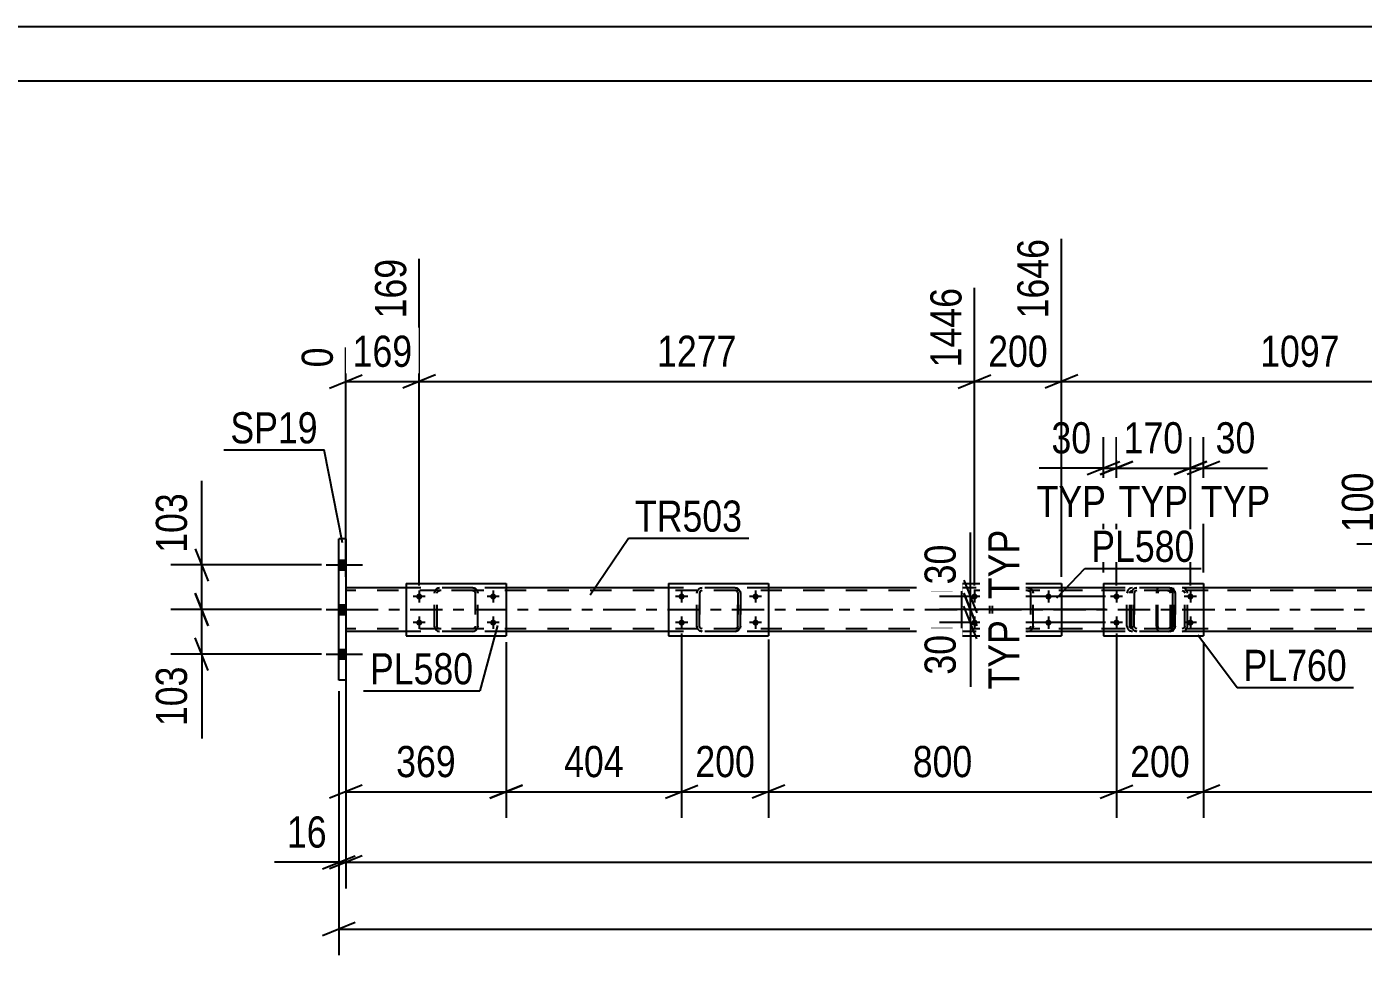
# Model space of a CAD drawing. Header units: millimetres. Extents: x -121 to 720, y -428 to 166.
# Drawn here: x -38 to 84.9, y 80.3 to 165.7 of the extents above; entities that cross this region are included whole.
import ezdxf

# ---------------------------------------------------------------- set-up
doc = ezdxf.new("R2010")
doc.units = ezdxf.units.MM
doc.linetypes.add('DXK_LINE_DOT2', pattern=[3.9198, 1.9599, -1.9599])
doc.linetypes.add('DXK_LINE_DOT3', pattern=[5.9187, 2.979, -0.9799, 0.9799, -0.9799])
doc.styles.add('Arial Narrow', font='ARIALN.TTF', dxfattribs={"height": 0.2})

# ---------------------------------------------------------------- blocks, each defined once
blk = doc.blocks.new('Unknown-318895430-1135')
at = {"color": 5, "linetype": 'Continuous'}
for p, q in [((719.77, 165.69), (-121.23, 165.69)), ((714.77, 160.69), (-116.23, 160.69))]:
    blk.add_line(p, q, dxfattribs=at)
blk = doc.blocks.new('Bolt-318895430-2163 - 2146')
at = {"linetype": 'Continuous'}
for points in [[(49.16, 113.03, -1), (49.16, 113.59, -1)], [(55.96, 113.03, -1), (55.96, 113.59, -1)], [(49.16, 110.63, -1), (49.16, 111.19, -1)], [(55.96, 110.63, -1), (55.96, 111.19, -1)]]:
    blk.add_hatch(color=1, dxfattribs=at).paths.add_polyline_path(points)
at = {"color": 1, "linetype": 'Continuous'}
for p, q in [((49.72, 113.31), (48.6, 113.31)), ((49.16, 113.87), (49.16, 112.75)), ((56.52, 113.31), (55.4, 113.31)), ((55.96, 113.87), (55.96, 112.75)), ((49.72, 110.91), (48.6, 110.91)), ((49.16, 111.47), (49.16, 110.35)), ((56.52, 110.91), (55.4, 110.91)), ((55.96, 111.47), (55.96, 110.35))]:
    blk.add_line(p, q, dxfattribs=at)
blk = doc.blocks.new('Bolt-318895430-2162 - 2146')
at = {"linetype": 'Continuous'}
for points in [[(22.22, 113.03, -1), (22.22, 113.59, -1)], [(29.02, 113.03, -1), (29.02, 113.59, -1)], [(22.22, 110.63, -1), (22.22, 111.19, -1)], [(29.02, 110.63, -1), (29.02, 111.19, -1)]]:
    blk.add_hatch(color=1, dxfattribs=at).paths.add_polyline_path(points)
at = {"color": 1, "linetype": 'Continuous'}
for p, q in [((22.78, 113.31), (21.66, 113.31)), ((22.22, 113.87), (22.22, 112.75)), ((29.58, 113.31), (28.46, 113.31)), ((29.02, 113.87), (29.02, 112.75)), ((22.78, 110.91), (21.66, 110.91)), ((22.22, 111.47), (22.22, 110.35)), ((29.58, 110.91), (28.46, 110.91)), ((29.02, 111.47), (29.02, 110.35))]:
    blk.add_line(p, q, dxfattribs=at)
blk = doc.blocks.new('Bolt-318895430-2164 - 2146')
at = {"linetype": 'Continuous'}
for points in [[(62.22, 113.03, -1), (62.22, 113.59, -1)], [(69.02, 113.03, -1), (69.02, 113.59, -1)], [(62.22, 110.63, -1), (62.22, 111.19, -1)], [(69.02, 110.63, -1), (69.02, 111.19, -1)]]:
    blk.add_hatch(color=1, dxfattribs=at).paths.add_polyline_path(points)
at = {"color": 1, "linetype": 'Continuous'}
for p, q in [((62.78, 113.31), (61.66, 113.31)), ((62.22, 113.87), (62.22, 112.75)), ((69.58, 113.31), (68.46, 113.31)), ((69.02, 113.87), (69.02, 112.75)), ((62.78, 110.91), (61.66, 110.91)), ((62.22, 111.47), (62.22, 110.35)), ((69.58, 110.91), (68.46, 110.91)), ((69.02, 111.47), (69.02, 110.35))]:
    blk.add_line(p, q, dxfattribs=at)
blk = doc.blocks.new('Part-318895430-2166 - 2146')
at = {"color": 7, "linetype": 'DXK_LINE_DOT2'}
for p, q in [((50.56, 113.63), (50.6, 113.81)), ((50.6, 113.81), (50.56, 113.63)), ((50.56, 110.59), (50.56, 113.63)), ((50.8, 113.63), (50.82, 113.72)), ((50.8, 110.59), (50.8, 113.63)), ((50.82, 113.72), (50.87, 113.8)), ((50.86, 114.07), (51.04, 114.11)), ((51.04, 114.11), (50.86, 114.07)), ((50.87, 113.8), (50.95, 113.85)), ((50.95, 113.85), (51.04, 113.87)), ((54.08, 114.11), (51.04, 114.11)), ((54.08, 113.87), (51.04, 113.87)), ((54.08, 114.11), (54.26, 114.07)), ((54.26, 114.07), (54.08, 114.11)), ((54.08, 113.87), (54.17, 113.85)), ((54.17, 113.85), (54.25, 113.8)), ((54.25, 113.8), (54.3, 113.72)), ((54.3, 113.72), (54.32, 113.63)), ((54.32, 113.63), (54.32, 110.59)), ((54.52, 113.81), (54.56, 113.63)), ((54.56, 113.63), (54.52, 113.81)), ((54.56, 110.59), (54.56, 113.63)), ((50.6, 110.4), (50.56, 110.59)), ((50.56, 110.59), (50.6, 110.4)), ((50.82, 110.5), (50.8, 110.59)), ((50.87, 110.42), (50.82, 110.5)), ((51.04, 110.11), (50.86, 110.14)), ((50.86, 110.14), (51.04, 110.11)), ((50.95, 110.37), (50.87, 110.42)), ((51.04, 110.35), (50.95, 110.37)), ((54.08, 110.35), (51.04, 110.35)), ((54.08, 110.11), (51.04, 110.11)), ((54.17, 110.37), (54.08, 110.35)), ((54.26, 110.14), (54.08, 110.11)), ((54.08, 110.11), (54.26, 110.14)), ((54.25, 110.42), (54.17, 110.37)), ((54.3, 110.5), (54.25, 110.42)), ((54.32, 110.59), (54.3, 110.5)), ((54.56, 110.59), (54.52, 110.4)), ((54.52, 110.4), (54.56, 110.59))]:
    blk.add_line(p, q, dxfattribs=at)
at = {"color": 7, "linetype": 'DXK_LINE_DOT3'}
blk.add_line((52.56, 112.11), (52.56, 112.11), dxfattribs=at)
at = {"color": 7, "linetype": 'DXK_LINE_DOT2'}
for centre, start, end in [((51.04, 113.63), 112.5, 157.5), ((51.04, 113.63), 112.5, 157.5), ((54.08, 113.63), 22.5, 67.5), ((54.08, 113.63), 22.5, 67.5), ((51.04, 110.59), 202.5, 247.5), ((51.04, 110.59), 202.5, 247.5), ((54.08, 110.59), 292.5, 337.5), ((54.08, 110.59), 292.5, 337.5)]:
    blk.add_arc(centre, 0.48, start, end, dxfattribs=at)
blk = doc.blocks.new('Part-318895430-2181 - 2146')
at = {"color": 2, "linetype": 'Continuous'}
for p, q in [((47.96, 114.51), (47.96, 109.71)), ((47.96, 114.51), (57.16, 114.51)), ((57.16, 114.51), (57.16, 109.71)), ((47.96, 109.71), (57.16, 109.71))]:
    blk.add_line(p, q, dxfattribs=at)
blk = doc.blocks.new('Part-318895430-2182 - 2146')
at = {"color": 7, "linetype": 'DXK_LINE_DOT2'}
for p, q in [((-0.52, 113.63), (-0.48, 113.81)), ((-0.48, 113.81), (-0.52, 113.63)), ((-0.52, 110.59), (-0.52, 113.63)), ((-0.28, 113.63), (-0.26, 113.72)), ((-0.28, 110.59), (-0.28, 113.63)), ((-0.26, 113.72), (-0.21, 113.8)), ((-0.23, 114.07), (-0.04, 114.11)), ((-0.04, 114.11), (-0.23, 114.07)), ((-0.21, 113.8), (-0.13, 113.85)), ((-0.13, 113.85), (-0.04, 113.87)), ((3, 114.11), (-0.04, 114.11)), ((3, 113.87), (-0.04, 113.87)), ((3, 114.11), (3.18, 114.07)), ((3.18, 114.07), (3, 114.11)), ((3, 113.87), (3.09, 113.85)), ((3.09, 113.85), (3.17, 113.8)), ((3.17, 113.8), (3.22, 113.72)), ((3.22, 113.72), (3.24, 113.63)), ((3.24, 113.63), (3.24, 110.59)), ((3.44, 113.81), (3.48, 113.63)), ((3.48, 113.63), (3.44, 113.81)), ((3.48, 110.59), (3.48, 113.63)), ((-0.48, 110.4), (-0.52, 110.59)), ((-0.52, 110.59), (-0.48, 110.4)), ((-0.26, 110.5), (-0.28, 110.59)), ((-0.21, 110.42), (-0.26, 110.5)), ((-0.04, 110.11), (-0.23, 110.14)), ((-0.23, 110.14), (-0.04, 110.11)), ((-0.13, 110.37), (-0.21, 110.42)), ((-0.04, 110.35), (-0.13, 110.37)), ((3, 110.35), (-0.04, 110.35)), ((3, 110.11), (-0.04, 110.11)), ((3.09, 110.37), (3, 110.35)), ((3.18, 110.14), (3, 110.11)), ((3, 110.11), (3.18, 110.14)), ((3.17, 110.42), (3.09, 110.37)), ((3.22, 110.5), (3.17, 110.42)), ((3.24, 110.59), (3.22, 110.5)), ((3.48, 110.59), (3.44, 110.4)), ((3.44, 110.4), (3.48, 110.59))]:
    blk.add_line(p, q, dxfattribs=at)
at = {"color": 7, "linetype": 'DXK_LINE_DOT3'}
blk.add_line((1.48, 112.11), (1.48, 112.11), dxfattribs=at)
at = {"color": 7, "linetype": 'DXK_LINE_DOT2'}
for centre, start, end in [((-0.04, 113.63), 112.5, 157.5), ((-0.04, 113.63), 112.5, 157.5), ((3, 113.63), 22.5, 67.5), ((3, 113.63), 22.5, 67.5), ((-0.04, 110.59), 202.5, 247.5), ((-0.04, 110.59), 202.5, 247.5), ((3, 110.59), 292.5, 337.5), ((3, 110.59), 292.5, 337.5)]:
    blk.add_arc(centre, 0.48, start, end, dxfattribs=at)
blk = doc.blocks.new('Part-318895430-2183 - 2146')
at = {"color": 2, "linetype": 'Continuous'}
for p, q in [((21.02, 114.51), (21.02, 109.71)), ((21.02, 114.51), (30.22, 114.51)), ((30.22, 114.51), (30.22, 109.71)), ((21.02, 109.71), (30.22, 109.71))]:
    blk.add_line(p, q, dxfattribs=at)
blk = doc.blocks.new('Bolt-318895430-2238 - 2146')
at = {"linetype": 'Continuous'}
for points in [[(-1.92, 113.03, -1), (-1.92, 113.59, -1)], [(4.88, 113.03, -1), (4.88, 113.59, -1)], [(-1.92, 110.63, -1), (-1.92, 111.19, -1)], [(4.88, 110.63, -1), (4.88, 111.19, -1)]]:
    blk.add_hatch(color=1, dxfattribs=at).paths.add_polyline_path(points)
at = {"color": 1, "linetype": 'Continuous'}
for p, q in [((-1.36, 113.31), (-2.48, 113.31)), ((-1.92, 113.87), (-1.92, 112.75)), ((5.44, 113.31), (4.32, 113.31)), ((4.88, 113.87), (4.88, 112.75)), ((-1.36, 110.91), (-2.48, 110.91)), ((-1.92, 111.47), (-1.92, 110.35)), ((5.44, 110.91), (4.32, 110.91)), ((4.88, 111.47), (4.88, 110.35))]:
    blk.add_line(p, q, dxfattribs=at)
blk = doc.blocks.new('Part-318895430-2280 - 2146')
at = {"color": 7, "linetype": 'DXK_LINE_DOT2'}
for p, q in [((66.93, 114.11), (51.94, 114.11)), ((66.93, 113.87), (51.94, 113.87)), ((63.22, 113.8), (63.18, 113.63)), ((63.18, 110.59), (63.18, 113.63)), ((63.22, 113.81), (63.22, 113.8)), ((63.44, 113.63), (63.46, 113.72)), ((63.44, 110.59), (63.44, 113.63)), ((63.46, 113.72), (63.51, 113.8)), ((63.69, 114.11), (63.5, 114.07)), ((63.51, 113.8), (63.6, 113.85)), ((63.6, 113.85), (63.69, 113.87)), ((67.12, 114.07), (66.93, 114.11)), ((66.93, 113.87), (67.03, 113.85)), ((67.03, 113.85), (67.11, 113.8)), ((67.11, 113.8), (67.16, 113.72)), ((67.16, 113.72), (67.18, 113.63)), ((67.18, 110.59), (67.18, 113.63)), ((67.4, 113.8), (67.4, 113.81)), ((67.44, 113.63), (67.4, 113.8)), ((67.44, 110.59), (67.44, 113.63)), ((66.93, 110.35), (51.94, 110.35)), ((66.93, 110.11), (51.94, 110.11)), ((63.18, 110.59), (63.22, 110.4)), ((63.46, 110.5), (63.44, 110.59)), ((63.51, 110.42), (63.46, 110.5)), ((63.5, 110.15), (63.69, 110.11)), ((63.6, 110.37), (63.51, 110.42)), ((63.69, 110.35), (63.6, 110.37)), ((67.03, 110.37), (66.93, 110.35)), ((66.93, 110.11), (67.12, 110.15)), ((67.11, 110.42), (67.03, 110.37)), ((67.16, 110.5), (67.11, 110.42)), ((67.18, 110.59), (67.16, 110.5)), ((67.4, 110.4), (67.44, 110.59))]:
    blk.add_line(p, q, dxfattribs=at)
for centre, start, end in [((63.67, 113.61), 110.7583, 155.68), ((66.95, 113.61), 24.32, 69.2417), ((63.67, 110.61), 204.32, 249.2417), ((66.95, 110.61), 290.7583, 335.68)]:
    blk.add_arc(centre, 0.496, start, end, dxfattribs=at)
blk = doc.blocks.new('Part-318895430-2285 - 2146')
at = {"color": 2, "linetype": 'Continuous'}
for p, q in [((-8.67, 118.61), (-9.31, 118.61)), ((-9.31, 105.61), (-9.31, 118.61)), ((-8.67, 118.61), (-8.67, 105.61)), ((-8.67, 105.61), (-9.31, 105.61))]:
    blk.add_line(p, q, dxfattribs=at)
blk = doc.blocks.new('Part-318895430-2287 - 2146')
at = {"color": 7, "linetype": 'DXK_LINE_DOT2'}
for p, q in [((65.91, 113.81), (65.89, 113.63)), ((65.89, 110.59), (65.89, 113.63)), ((65.97, 113.97), (65.91, 113.81)), ((66.06, 114.07), (65.97, 113.97)), ((66.03, 113.63), (66.04, 113.72)), ((66.03, 110.59), (66.03, 113.63)), ((66.04, 113.72), (66.07, 113.8)), ((66.16, 114.11), (66.06, 114.07)), ((66.07, 113.8), (66.11, 113.85)), ((66.11, 113.85), (66.16, 113.87)), ((78.32, 114.11), (66.16, 114.11)), ((78.32, 113.87), (66.16, 113.87)), ((67.44, 114.11), (67.44, 113.87)), ((68.45, 114.07), (68.25, 114.11)), ((68.25, 113.87), (68.35, 113.85)), ((68.35, 113.85), (68.43, 113.8)), ((68.43, 113.8), (68.49, 113.72)), ((68.49, 113.72), (68.51, 113.63)), ((68.51, 110.59), (68.51, 113.63)), ((68.72, 113.8), (68.72, 113.81)), ((68.76, 113.63), (68.72, 113.8)), ((68.76, 110.59), (68.76, 113.63)), ((65.89, 110.59), (65.91, 110.4)), ((65.91, 110.4), (65.97, 110.25)), ((65.97, 110.25), (66.06, 110.15)), ((66.04, 110.5), (66.03, 110.59)), ((66.07, 110.42), (66.04, 110.5)), ((66.06, 110.15), (66.16, 110.11)), ((66.11, 110.37), (66.07, 110.42)), ((66.16, 110.35), (66.11, 110.37)), ((78.32, 110.35), (66.16, 110.35)), ((78.32, 110.11), (66.16, 110.11)), ((67.44, 110.11), (67.44, 110.35)), ((68.35, 110.37), (68.25, 110.35)), ((68.25, 110.11), (68.45, 110.15)), ((68.43, 110.42), (68.35, 110.37)), ((68.49, 110.5), (68.43, 110.42)), ((68.51, 110.59), (68.49, 110.5)), ((68.72, 110.4), (68.76, 110.59))]:
    blk.add_line(p, q, dxfattribs=at)
for centre, start, end in [((68.27, 113.61), 23.8494, 68.8059), ((68.27, 110.6), 291.1941, 336.1506)]:
    blk.add_arc(centre, 0.492, start, end, dxfattribs=at)
blk = doc.blocks.new('Part-318895430-2318 - 2146')
at = {"color": 2, "linetype": 'Continuous'}
for p, q in [((-3.12, 114.51), (-3.12, 109.71)), ((-3.12, 114.51), (6.08, 114.51)), ((6.08, 114.51), (6.08, 109.71)), ((-3.12, 109.71), (6.08, 109.71))]:
    blk.add_line(p, q, dxfattribs=at)
blk = doc.blocks.new('Part-318895430-2319 - 2146')
at = {"color": 7, "linetype": 'DXK_LINE_DOT2'}
for p, q in [((63.62, 113.63), (63.65, 113.81)), ((63.65, 113.81), (63.62, 113.63)), ((63.62, 110.59), (63.62, 113.63)), ((63.62, 113.63), (63.62, 113.63)), ((63.62, 110.59), (63.62, 113.63)), ((63.88, 113.72), (63.86, 113.63)), ((63.86, 110.59), (63.86, 113.63)), ((63.86, 113.63), (63.86, 113.63)), ((63.86, 113.63), (63.86, 110.59)), ((63.93, 113.8), (63.88, 113.72)), ((63.91, 114.07), (64.1, 114.11)), ((64.1, 114.11), (63.91, 114.07)), ((64.01, 113.85), (63.93, 113.8)), ((64.1, 113.87), (64.01, 113.85)), ((67.14, 114.11), (64.1, 114.11)), ((67.14, 113.87), (64.1, 113.87)), ((67.14, 114.11), (67.32, 114.07)), ((67.32, 114.07), (67.14, 114.11)), ((67.23, 113.85), (67.14, 113.87)), ((67.31, 113.8), (67.23, 113.85)), ((67.36, 113.72), (67.31, 113.8)), ((67.36, 113.72), (67.38, 113.63)), ((67.38, 110.59), (67.38, 113.63)), ((67.38, 113.63), (67.38, 113.63)), ((67.38, 113.63), (67.38, 110.59)), ((67.58, 113.81), (67.62, 113.63)), ((67.62, 113.63), (67.58, 113.81)), ((67.62, 110.59), (67.62, 113.63)), ((67.62, 113.63), (67.62, 113.63)), ((67.62, 113.63), (67.62, 110.59)), ((63.62, 110.59), (63.62, 110.59)), ((63.65, 110.4), (63.62, 110.59)), ((63.62, 110.59), (63.65, 110.4)), ((63.86, 110.59), (63.86, 110.59)), ((63.88, 110.5), (63.86, 110.59)), ((63.93, 110.42), (63.88, 110.5)), ((64.1, 110.11), (63.91, 110.15)), ((63.91, 110.15), (64.1, 110.11)), ((64.01, 110.37), (63.93, 110.42)), ((64.1, 110.35), (64.01, 110.37)), ((67.14, 110.35), (64.1, 110.35)), ((67.14, 110.11), (64.1, 110.11)), ((67.23, 110.37), (67.14, 110.35)), ((67.32, 110.15), (67.14, 110.11)), ((67.14, 110.11), (67.32, 110.15)), ((67.31, 110.42), (67.23, 110.37)), ((67.36, 110.5), (67.31, 110.42)), ((67.38, 110.59), (67.36, 110.5)), ((67.38, 110.59), (67.38, 110.59)), ((67.62, 110.59), (67.58, 110.4)), ((67.58, 110.4), (67.62, 110.59)), ((67.62, 110.59), (67.62, 110.59))]:
    blk.add_line(p, q, dxfattribs=at)
at = {"color": 7, "linetype": 'DXK_LINE_DOT3'}
blk.add_line((65.62, 112.11), (65.62, 112.11), dxfattribs=at)
at = {"color": 7, "linetype": 'DXK_LINE_DOT2'}
for centre, start, end in [((64.1, 113.63), 112.5, 157.5), ((64.1, 113.63), 112.5, 157.5), ((67.14, 113.63), 22.5, 67.5), ((67.14, 113.63), 22.5, 67.5), ((64.1, 110.59), 202.5, 247.5), ((64.1, 110.59), 202.5, 247.5), ((67.14, 110.59), 292.5, 337.5), ((67.14, 110.59), 292.5, 337.5)]:
    blk.add_arc(centre, 0.48, start, end, dxfattribs=at)
blk = doc.blocks.new('Part-318895430-2324 - 2146')
at = {"color": 2, "linetype": 'Continuous'}
for p, q in [((61.02, 114.51), (61.02, 109.71)), ((61.02, 114.51), (70.22, 114.51)), ((70.22, 114.51), (70.22, 109.71)), ((61.02, 109.71), (70.22, 109.71))]:
    blk.add_line(p, q, dxfattribs=at)
blk = doc.blocks.new('Part-318895430-2395 - 2146')
at = {"color": 7, "linetype": 'DXK_LINE_DOT2'}
for p, q in [((23.62, 113.63), (23.66, 113.81)), ((23.66, 113.81), (23.62, 113.63)), ((23.62, 110.59), (23.62, 113.63)), ((23.62, 113.63), (23.62, 113.63)), ((23.62, 110.59), (23.62, 113.63)), ((23.88, 113.72), (23.86, 113.63)), ((23.86, 110.59), (23.86, 113.63)), ((23.86, 113.63), (23.86, 113.63)), ((23.86, 113.63), (23.86, 110.59)), ((23.93, 113.8), (23.88, 113.72)), ((23.92, 114.07), (24.1, 114.11)), ((24.1, 114.11), (23.92, 114.07)), ((24.01, 113.85), (23.93, 113.8)), ((24.1, 113.87), (24.01, 113.85)), ((27.14, 114.11), (24.1, 114.11)), ((27.14, 113.87), (24.1, 113.87)), ((27.14, 114.11), (27.33, 114.07)), ((27.33, 114.07), (27.14, 114.11)), ((27.23, 113.85), (27.14, 113.87)), ((27.31, 113.8), (27.23, 113.85)), ((27.36, 113.72), (27.31, 113.8)), ((27.36, 113.72), (27.38, 113.63)), ((27.38, 110.59), (27.38, 113.63)), ((27.38, 113.63), (27.38, 113.63)), ((27.38, 113.63), (27.38, 110.59)), ((27.59, 113.81), (27.62, 113.63)), ((27.62, 113.63), (27.59, 113.81)), ((27.62, 110.59), (27.62, 113.63)), ((27.62, 113.63), (27.62, 113.63)), ((27.62, 113.63), (27.62, 110.59)), ((23.62, 110.59), (23.62, 110.59)), ((23.66, 110.4), (23.62, 110.59)), ((23.62, 110.59), (23.66, 110.4)), ((23.86, 110.59), (23.86, 110.59)), ((23.88, 110.5), (23.86, 110.59)), ((23.93, 110.42), (23.88, 110.5)), ((24.1, 110.11), (23.92, 110.15)), ((23.92, 110.15), (24.1, 110.11)), ((24.01, 110.37), (23.93, 110.42)), ((24.1, 110.35), (24.01, 110.37)), ((27.14, 110.35), (24.1, 110.35)), ((27.14, 110.11), (24.1, 110.11)), ((27.23, 110.37), (27.14, 110.35)), ((27.33, 110.15), (27.14, 110.11)), ((27.14, 110.11), (27.33, 110.15)), ((27.31, 110.42), (27.23, 110.37)), ((27.36, 110.5), (27.31, 110.42)), ((27.38, 110.59), (27.36, 110.5)), ((27.38, 110.59), (27.38, 110.59)), ((27.62, 110.59), (27.59, 110.4)), ((27.59, 110.4), (27.62, 110.59)), ((27.62, 110.59), (27.62, 110.59))]:
    blk.add_line(p, q, dxfattribs=at)
at = {"color": 7, "linetype": 'DXK_LINE_DOT3'}
blk.add_line((25.62, 112.11), (25.62, 112.11), dxfattribs=at)
at = {"color": 7, "linetype": 'DXK_LINE_DOT2'}
for centre, start, end in [((24.1, 113.63), 112.5, 157.5), ((24.1, 113.63), 112.5, 157.5), ((27.14, 113.63), 22.5, 67.5), ((27.14, 113.63), 22.5, 67.5), ((24.1, 110.59), 202.5, 247.5), ((24.1, 110.59), 202.5, 247.5), ((27.14, 110.59), 292.5, 337.5), ((27.14, 110.59), 292.5, 337.5)]:
    blk.add_arc(centre, 0.48, start, end, dxfattribs=at)
blk = doc.blocks.new('Bolt-318895430-2502 - 2146')
at = {"linetype": 'Continuous'}
for points in [[(-8.67, 115.77), (-8.67, 116.65), (-9.31, 116.65), (-9.31, 115.77)], [(-8.67, 115.77), (-8.67, 116.65), (-9.31, 116.65), (-9.31, 115.77)], [(-8.67, 115.77), (-8.67, 116.65), (-9.31, 116.65), (-9.31, 115.77)], [(-8.67, 111.67), (-8.67, 112.55), (-9.31, 112.55), (-9.31, 111.67)], [(-8.67, 111.67), (-8.67, 112.55), (-9.31, 112.55), (-9.31, 111.67)], [(-8.67, 107.57), (-8.67, 108.45), (-9.31, 108.45), (-9.31, 107.57)], [(-8.67, 107.57), (-8.67, 108.45), (-9.31, 108.45), (-9.31, 107.57)], [(-8.67, 107.57), (-8.67, 108.45), (-9.31, 108.45), (-9.31, 107.57)]]:
    blk.add_hatch(color=1, dxfattribs=at).paths.add_polyline_path(points)
at = {"color": 1, "linetype": 'Continuous'}
for p, q in [((-10.47, 116.21), (-7.15, 116.21)), ((-10.47, 116.21), (-7.15, 116.21)), ((-10.47, 116.21), (-7.15, 116.21)), ((-9.31, 116.65), (-8.67, 116.65)), ((-9.31, 116.65), (-8.67, 116.65)), ((-9.31, 116.65), (-8.67, 116.65)), ((-9.31, 115.77), (-8.67, 115.77)), ((-9.31, 115.77), (-8.67, 115.77)), ((-9.31, 115.77), (-8.67, 115.77)), ((-10.47, 112.11), (-7.15, 112.11)), ((-10.47, 112.11), (-7.15, 112.11)), ((-9.31, 112.55), (-8.67, 112.55)), ((-9.31, 112.55), (-8.67, 112.55)), ((-9.31, 111.67), (-8.67, 111.67)), ((-9.31, 111.67), (-8.67, 111.67)), ((-9.31, 108.45), (-8.67, 108.45)), ((-9.31, 108.45), (-8.67, 108.45)), ((-9.31, 108.45), (-8.67, 108.45)), ((-10.47, 108.01), (-7.15, 108.01)), ((-10.47, 108.01), (-7.15, 108.01)), ((-10.47, 108.01), (-7.15, 108.01)), ((-9.31, 107.57), (-8.67, 107.57)), ((-9.31, 107.57), (-8.67, 107.57)), ((-9.31, 107.57), (-8.67, 107.57))]:
    blk.add_line(p, q, dxfattribs=at)
blk = doc.blocks.new('Part-318895430-2507 - 2146')
at = {"color": 2, "linetype": 'Continuous'}
for p, q in [((-3.12, 114.11), (-8.67, 114.11)), ((21.02, 114.11), (6.08, 114.11)), ((47.96, 114.11), (30.22, 114.11)), ((61.02, 114.11), (57.16, 114.11)), ((101.04, 114.11), (70.22, 114.11)), ((-3.12, 110.11), (-8.67, 110.11)), ((21.02, 110.11), (6.08, 110.11)), ((47.96, 110.11), (30.22, 110.11)), ((61.02, 110.11), (57.16, 110.11)), ((101.11, 110.11), (70.22, 110.11))]:
    blk.add_line(p, q, dxfattribs=at)
at = {"color": 7, "linetype": 'DXK_LINE_DOT2'}
for p, q in [((-8.67, 114.11), (-8.67, 110.11)), ((599.82, 113.87), (-8.67, 113.87)), ((6.08, 114.11), (-3.12, 114.11)), ((30.22, 114.11), (21.02, 114.11)), ((57.16, 114.11), (47.96, 114.11)), ((70.22, 114.11), (61.02, 114.11)), ((599.82, 110.35), (-8.67, 110.35)), ((6.08, 110.11), (-3.12, 110.11)), ((30.22, 110.11), (21.02, 110.11)), ((57.16, 110.11), (47.96, 110.11)), ((70.22, 110.11), (61.02, 110.11))]:
    blk.add_line(p, q, dxfattribs=at)
at = {"color": 7, "linetype": 'DXK_LINE_DOT3'}
blk.add_line((-8.67, 112.11), (599.82, 112.11), dxfattribs=at)
blk = doc.blocks.new('StraightDimension-318895430-3233 - 2146')
at = {"color": 7, "linetype": 'Continuous'}
for p, q in [((48.18, 113.61), (49.38, 110.61)), ((61.22, 112.11), (45.93, 112.11)), ((49.38, 109.41), (48.18, 112.41)), ((48.78, 110.91), (48.78, 112.11)), ((61.22, 110.91), (45.93, 110.91)), ((48.78, 110.91), (48.78, 105)), ((48.78, 110.91), (48.78, 105))]:
    blk.add_line(p, q, dxfattribs=at)
at = {"color": 0, "linetype": 'Continuous'}
blk.add_wipeout([(53.88, 111.75), (49.68, 111.75), (49.68, 104.16), (53.88, 104.16)], dxfattribs=at)
at = {"color": 0}
blk.add_wipeout([(48.03, 110.38), (43.83, 110.38), (43.83, 105.53), (48.03, 105.53)], dxfattribs=at)
at = {"color": 3, "linetype": 'Continuous', "style": 'Arial Narrow'}
blk.add_text('TYP', height=2.863, rotation=90.0002, dxfattribs=at).set_placement((53.28, 104.76))
at = {"color": 3, "style": 'Arial Narrow'}
blk.add_text('30', height=2.863, rotation=90.0002, dxfattribs=at).set_placement((47.43, 106.13))
blk = doc.blocks.new('StraightDimension-318895430-2524 - 2146')
at = {"color": 7, "linetype": 'Continuous'}
for p, q in [((-22.53, 113.61), (-21.33, 110.61)), ((-10.9, 112.11), (-24.78, 112.11)), ((-21.93, 108.01), (-21.93, 112.11)), ((-21.33, 106.51), (-22.53, 109.51)), ((-10.9, 108.01), (-24.78, 108.01)), ((-21.93, 108.01), (-21.93, 100.27)), ((-21.93, 108.01), (-21.93, 100.27))]:
    blk.add_line(p, q, dxfattribs=at)
at = {"color": 0}
blk.add_wipeout([(-22.68, 107.48), (-26.88, 107.48), (-26.88, 100.8), (-22.68, 100.8)], dxfattribs=at)
at = {"color": 3, "style": 'Arial Narrow'}
blk.add_text('103', height=2.863, rotation=90.0002, dxfattribs=at).set_placement((-23.28, 101.4))
blk = doc.blocks.new('StraightDimension-318895430-2539 - 2146')
at = {"color": 7, "linetype": 'Continuous'}
for p, q in [((-21.93, 116.21), (-21.93, 123.94)), ((-21.93, 116.21), (-21.93, 123.94)), ((-22.53, 117.71), (-21.33, 114.71)), ((-10.9, 116.21), (-24.78, 116.21)), ((-21.93, 112.11), (-21.93, 116.21)), ((-21.33, 110.61), (-22.53, 113.61)), ((-10.9, 112.11), (-24.78, 112.11))]:
    blk.add_line(p, q, dxfattribs=at)
at = {"color": 0}
blk.add_wipeout([(-22.68, 123.42), (-26.88, 123.42), (-26.88, 116.73), (-22.68, 116.73)], dxfattribs=at)
at = {"color": 3, "style": 'Arial Narrow'}
blk.add_text('103', height=2.863, rotation=90.0002, dxfattribs=at).set_placement((-23.28, 117.33))
blk = doc.blocks.new('StraightDimension-318895430-2563 - 2146')
at = {"color": 7, "linetype": 'Continuous'}
for p, q in [((-8.67, 104.61), (-8.67, 86.48)), ((-7.17, 89.48), (-10.17, 88.28)), ((-8.67, 88.88), (638.46, 88.88))]:
    blk.add_line(p, q, dxfattribs=at)
blk = doc.blocks.new('StraightDimension-318895430-2573 - 2146')
at = {"color": 7, "linetype": 'Continuous'}
for p, q in [((-9.31, 104.61), (-9.31, 86.48)), ((-8.67, 104.61), (-8.67, 86.48)), ((-9.31, 88.88), (-15.22, 88.88)), ((-9.31, 88.88), (-15.22, 88.88)), ((-10.81, 88.28), (-7.81, 89.48)), ((-7.17, 89.48), (-10.17, 88.28)), ((-9.31, 88.88), (-8.67, 88.88))]:
    blk.add_line(p, q, dxfattribs=at)
at = {"color": 0}
blk.add_wipeout([(-9.84, 89.63), (-9.84, 93.83), (-14.69, 93.83), (-14.69, 89.63)], dxfattribs=at)
at = {"color": 3, "style": 'Arial Narrow'}
blk.add_text('16', height=2.863, dxfattribs=at).set_placement((-14.09, 90.23))
blk = doc.blocks.new('StraightDimension-318895430-2584 - 2146')
at = {"color": 7, "linetype": 'Continuous'}
for p, q in [((-9.31, 104.61), (-9.31, 80.33)), ((-7.81, 83.33), (-10.81, 82.13)), ((-9.31, 82.73), (639.1, 82.73))]:
    blk.add_line(p, q, dxfattribs=at)
blk = doc.blocks.new('StraightDimension-318895430-2616 - 2146')
at = {"color": 7, "linetype": 'Continuous'}
for p, q in [((87.17, 118.11), (87.17, 125.84)), ((87.17, 118.11), (87.17, 125.84)), ((86.57, 119.61), (87.77, 116.61)), ((100.04, 118.11), (84.32, 118.11)), ((87.17, 114.11), (87.17, 118.11)), ((87.77, 112.61), (86.57, 115.61)), ((100.04, 114.11), (84.32, 114.11))]:
    blk.add_line(p, q, dxfattribs=at)
at = {"color": 0}
blk.add_wipeout([(86.42, 125.32), (82.22, 125.32), (82.22, 118.63), (86.42, 118.63)], dxfattribs=at)
at = {"color": 3, "style": 'Arial Narrow'}
blk.add_text('100', height=2.863, rotation=90.0002, dxfattribs=at).set_placement((85.82, 119.23))
blk = doc.blocks.new('StraightDimension-318895430-3243 - 2146')
at = {"color": 7, "linetype": 'Continuous'}
for p, q in [((48.78, 113.31), (48.78, 119.21)), ((48.78, 113.31), (48.78, 119.21)), ((48.18, 114.81), (49.38, 111.81)), ((61.22, 113.31), (45.93, 113.31)), ((49.38, 110.61), (48.18, 113.61)), ((48.78, 112.11), (48.78, 113.31)), ((61.22, 112.11), (45.93, 112.11))]:
    blk.add_line(p, q, dxfattribs=at)
at = {"color": 0, "linetype": 'Continuous'}
blk.add_wipeout([(53.88, 120.06), (49.68, 120.06), (49.68, 112.47), (53.88, 112.47)], dxfattribs=at)
at = {"color": 0}
blk.add_wipeout([(48.03, 118.69), (43.83, 118.69), (43.83, 113.83), (48.03, 113.83)], dxfattribs=at)
at = {"color": 3, "linetype": 'Continuous', "style": 'Arial Narrow'}
blk.add_text('TYP', height=2.863, rotation=90.0002, dxfattribs=at).set_placement((53.28, 113.07))
at = {"color": 3, "style": 'Arial Narrow'}
blk.add_text('30', height=2.863, rotation=90.0002, dxfattribs=at).set_placement((47.43, 114.43))
blk = doc.blocks.new('StraightDimension-318895430-3254 - 2146')
at = {"color": 7, "linetype": 'Continuous'}
for p, q in [((61.02, 115.51), (61.02, 127.97)), ((62.22, 114.31), (62.22, 127.97)), ((59.52, 124.52), (62.52, 125.72)), ((63.72, 125.72), (60.72, 124.52)), ((61.02, 125.12), (55.11, 125.12)), ((61.02, 125.12), (55.11, 125.12)), ((61.02, 125.12), (62.22, 125.12))]:
    blk.add_line(p, q, dxfattribs=at)
at = {"color": 0}
blk.add_wipeout([(60.49, 125.87), (60.49, 130.07), (55.64, 130.07), (55.64, 125.87)], dxfattribs=at)
at = {"color": 0, "linetype": 'Continuous'}
blk.add_wipeout([(61.86, 120.02), (61.86, 124.22), (54.27, 124.22), (54.27, 120.02)], dxfattribs=at)
at = {"color": 3, "style": 'Arial Narrow'}
blk.add_text('30', height=2.863, dxfattribs=at).set_placement((56.24, 126.47))
at = {"color": 3, "linetype": 'Continuous', "style": 'Arial Narrow'}
blk.add_text('TYP', height=2.863, dxfattribs=at).set_placement((54.87, 120.62))
blk = doc.blocks.new('StraightDimension-318895430-3264 - 2146')
at = {"color": 7, "linetype": 'Continuous'}
for p, q in [((62.22, 114.31), (62.22, 127.97)), ((69.02, 114.31), (69.02, 127.97)), ((60.72, 124.52), (63.72, 125.72)), ((70.52, 125.72), (67.52, 124.52)), ((62.22, 125.12), (69.02, 125.12))]:
    blk.add_line(p, q, dxfattribs=at)
at = {"color": 0}
blk.add_wipeout([(68.96, 125.87), (68.96, 130.07), (62.28, 130.07), (62.28, 125.87)], dxfattribs=at)
at = {"color": 0, "linetype": 'Continuous'}
blk.add_wipeout([(69.41, 120.02), (69.41, 124.22), (61.82, 124.22), (61.82, 120.02)], dxfattribs=at)
at = {"color": 3, "style": 'Arial Narrow'}
blk.add_text('170', height=2.863, dxfattribs=at).set_placement((62.88, 126.47))
at = {"color": 3, "linetype": 'Continuous', "style": 'Arial Narrow'}
blk.add_text('TYP', height=2.863, dxfattribs=at).set_placement((62.42, 120.62))
blk = doc.blocks.new('StraightDimension-318895430-3274 - 2146')
at = {"color": 7, "linetype": 'Continuous'}
for p, q in [((69.02, 114.31), (69.02, 127.97)), ((70.22, 115.51), (70.22, 127.97)), ((67.52, 124.52), (70.52, 125.72)), ((71.72, 125.72), (68.72, 124.52)), ((69.02, 125.12), (70.22, 125.12)), ((70.22, 125.12), (76.12, 125.12)), ((70.22, 125.12), (76.12, 125.12))]:
    blk.add_line(p, q, dxfattribs=at)
at = {"color": 0}
blk.add_wipeout([(75.6, 125.87), (75.6, 130.07), (70.74, 130.07), (70.74, 125.87)], dxfattribs=at)
at = {"color": 0, "linetype": 'Continuous'}
blk.add_wipeout([(76.97, 120.02), (76.97, 124.22), (69.38, 124.22), (69.38, 120.02)], dxfattribs=at)
at = {"color": 3, "style": 'Arial Narrow'}
blk.add_text('30', height=2.863, dxfattribs=at).set_placement((71.34, 126.47))
at = {"color": 3, "linetype": 'Continuous', "style": 'Arial Narrow'}
blk.add_text('TYP', height=2.863, dxfattribs=at).set_placement((69.98, 120.62))
blk = doc.blocks.new('StraightDimension-318895430-19526 - 2146')
at = {"color": 7, "linetype": 'Continuous'}
for p, q in [((142.22, 109.91), (142.22, 92.96)), ((70.22, 109.11), (70.22, 92.96)), ((71.72, 95.96), (68.72, 94.76)), ((140.72, 94.76), (143.72, 95.96)), ((70.22, 95.36), (142.22, 95.36))]:
    blk.add_line(p, q, dxfattribs=at)
at = {"color": 0}
blk.add_wipeout([(110.48, 96.11), (110.48, 100.31), (101.96, 100.31), (101.96, 96.11)], dxfattribs=at)
at = {"color": 3, "style": 'Arial Narrow'}
blk.add_text('1800', height=2.863, dxfattribs=at).set_placement((102.56, 96.71))
blk = doc.blocks.new('StraightDimension-318895430-19527 - 2146')
at = {"color": 7, "linetype": 'Continuous'}
for p, q in [((62.22, 109.91), (62.22, 92.96)), ((70.22, 109.11), (70.22, 92.96)), ((60.72, 94.76), (63.72, 95.96)), ((71.72, 95.96), (68.72, 94.76)), ((62.22, 95.36), (70.22, 95.36))]:
    blk.add_line(p, q, dxfattribs=at)
at = {"color": 0}
blk.add_wipeout([(69.56, 96.11), (69.56, 100.31), (62.88, 100.31), (62.88, 96.11)], dxfattribs=at)
at = {"color": 3, "style": 'Arial Narrow'}
blk.add_text('200', height=2.863, dxfattribs=at).set_placement((63.48, 96.71))
blk = doc.blocks.new('StraightDimension-318895430-19528 - 2146')
at = {"color": 7, "linetype": 'Continuous'}
for p, q in [((62.22, 109.91), (62.22, 92.96)), ((30.22, 109.35), (30.22, 92.96)), ((31.72, 95.96), (28.72, 94.76)), ((60.72, 94.76), (63.72, 95.96)), ((30.22, 95.36), (62.22, 95.36))]:
    blk.add_line(p, q, dxfattribs=at)
at = {"color": 0}
blk.add_wipeout([(49.56, 96.11), (49.56, 100.31), (42.88, 100.31), (42.88, 96.11)], dxfattribs=at)
at = {"color": 3, "style": 'Arial Narrow'}
blk.add_text('800', height=2.863, dxfattribs=at).set_placement((43.48, 96.71))
blk = doc.blocks.new('StraightDimension-318895430-19529 - 2146')
at = {"color": 7, "linetype": 'Continuous'}
for p, q in [((22.22, 109.91), (22.22, 92.96)), ((30.22, 109.35), (30.22, 92.96)), ((20.72, 94.76), (23.72, 95.96)), ((31.72, 95.96), (28.72, 94.76)), ((22.22, 95.36), (30.22, 95.36))]:
    blk.add_line(p, q, dxfattribs=at)
at = {"color": 0}
blk.add_wipeout([(29.57, 96.11), (29.57, 100.31), (22.88, 100.31), (22.88, 96.11)], dxfattribs=at)
at = {"color": 3, "style": 'Arial Narrow'}
blk.add_text('200', height=2.863, dxfattribs=at).set_placement((23.48, 96.71))
blk = doc.blocks.new('StraightDimension-318895430-19530 - 2146')
at = {"color": 7, "linetype": 'Continuous'}
for p, q in [((22.22, 109.91), (22.22, 92.96)), ((6.08, 109.11), (6.08, 92.96)), ((7.58, 95.96), (4.58, 94.76)), ((20.72, 94.76), (23.72, 95.96)), ((6.08, 95.36), (22.22, 95.36))]:
    blk.add_line(p, q, dxfattribs=at)
at = {"color": 0}
blk.add_wipeout([(17.49, 96.11), (17.49, 100.31), (10.81, 100.31), (10.81, 96.11)], dxfattribs=at)
at = {"color": 3, "style": 'Arial Narrow'}
blk.add_text('404', height=2.863, dxfattribs=at).set_placement((11.41, 96.71))
blk = doc.blocks.new('StraightDimension-318895430-19531 - 2146')
at = {"color": 7, "linetype": 'Continuous'}
for p, q in [((-8.67, 109.11), (-8.67, 92.96)), ((6.08, 109.11), (6.08, 92.96)), ((-7.17, 95.96), (-10.17, 94.76)), ((4.58, 94.76), (7.58, 95.96)), ((-8.67, 95.36), (6.08, 95.36))]:
    blk.add_line(p, q, dxfattribs=at)
at = {"color": 0}
blk.add_wipeout([(2.04, 96.11), (2.04, 100.31), (-4.64, 100.31), (-4.64, 96.11)], dxfattribs=at)
at = {"color": 3, "style": 'Arial Narrow'}
blk.add_text('369', height=2.863, dxfattribs=at).set_placement((-4.04, 96.71))
blk = doc.blocks.new('StraightDimension-318895430-22172 - 2146')
at = {"color": 7, "linetype": 'Continuous'}
for p, q in [((57.16, 115.11), (57.16, 146.2)), ((101.04, 117.78), (101.04, 141.7)), ((58.66, 133.68), (55.66, 132.48)), ((57.16, 133.08), (101.04, 133.08)), ((99.54, 132.48), (102.54, 133.68))]:
    blk.add_line(p, q, dxfattribs=at)
at = {"color": 0}
blk.add_wipeout([(83.36, 133.83), (83.36, 138.03), (74.84, 138.03), (74.84, 133.83)], dxfattribs=at)
at = {"color": 3, "style": 'Arial Narrow'}
blk.add_text('1097', height=2.863, dxfattribs=at).set_placement((75.44, 134.43))
at = {"color": 0, "linetype": 'Continuous'}
blk.add_wipeout([(100.44, 142.3), (96.24, 142.3), (96.24, 133.78), (100.44, 133.78)], dxfattribs=at)
at = {"color": 3, "linetype": 'Continuous', "style": 'Arial Narrow'}
blk.add_text('2743', height=2.863, rotation=90.0002, dxfattribs=at).set_placement((99.84, 134.38))
blk = doc.blocks.new('StraightDimension-318895430-22173 - 2146')
at = {"color": 7, "linetype": 'Continuous'}
for p, q in [((57.16, 115.11), (57.16, 146.2)), ((49.16, 114.31), (49.16, 141.7)), ((47.66, 132.48), (50.66, 133.68)), ((49.16, 133.08), (57.16, 133.08)), ((58.66, 133.68), (55.66, 132.48))]:
    blk.add_line(p, q, dxfattribs=at)
at = {"color": 0}
blk.add_wipeout([(56.5, 133.83), (56.5, 138.03), (49.82, 138.03), (49.82, 133.83)], dxfattribs=at)
at = {"color": 3, "style": 'Arial Narrow'}
blk.add_text('200', height=2.863, dxfattribs=at).set_placement((50.42, 134.43))
at = {"color": 0, "linetype": 'Continuous'}
blk.add_wipeout([(56.56, 146.8), (52.36, 146.8), (52.36, 138.28), (56.56, 138.28)], dxfattribs=at)
at = {"color": 3, "linetype": 'Continuous', "style": 'Arial Narrow'}
blk.add_text('1646', height=2.863, rotation=90.0002, dxfattribs=at).set_placement((55.96, 138.88))
blk = doc.blocks.new('StraightDimension-318895430-22174 - 2146')
at = {"color": 7, "linetype": 'Continuous'}
for p, q in [((-1.92, 114.31), (-1.92, 144.37)), ((49.16, 114.31), (49.16, 141.7)), ((-0.42, 133.68), (-3.42, 132.48)), ((-1.92, 133.08), (49.16, 133.08)), ((47.66, 132.48), (50.66, 133.68))]:
    blk.add_line(p, q, dxfattribs=at)
at = {"color": 0}
blk.add_wipeout([(27.88, 133.83), (27.88, 138.03), (19.36, 138.03), (19.36, 133.83)], dxfattribs=at)
at = {"color": 3, "style": 'Arial Narrow'}
blk.add_text('1277', height=2.863, dxfattribs=at).set_placement((19.96, 134.43))
at = {"color": 0, "linetype": 'Continuous'}
blk.add_wipeout([(48.56, 142.3), (44.36, 142.3), (44.36, 133.78), (48.56, 133.78)], dxfattribs=at)
at = {"color": 3, "linetype": 'Continuous', "style": 'Arial Narrow'}
blk.add_text('1446', height=2.863, rotation=90.0002, dxfattribs=at).set_placement((47.96, 134.38))
blk = doc.blocks.new('StraightDimension-318895430-22175 - 2146')
at = {"color": 7, "linetype": 'Continuous'}
for p, q in [((-1.92, 114.31), (-1.92, 144.37)), ((-8.67, 115.11), (-8.67, 136.21)), ((-10.17, 132.48), (-7.17, 133.68)), ((-8.67, 133.08), (-1.92, 133.08)), ((-0.42, 133.68), (-3.42, 132.48))]:
    blk.add_line(p, q, dxfattribs=at)
at = {"color": 0}
blk.add_wipeout([(-1.96, 133.83), (-1.96, 138.03), (-8.64, 138.03), (-8.64, 133.83)], dxfattribs=at)
at = {"color": 0, "linetype": 'Continuous'}
blk.add_wipeout([(-9.27, 136.81), (-13.47, 136.81), (-13.47, 133.78), (-9.27, 133.78)], dxfattribs=at)
at = {"color": 3, "style": 'Arial Narrow'}
blk.add_text('169', height=2.863, dxfattribs=at).set_placement((-8.04, 134.43))
at = {"color": 3, "linetype": 'Continuous', "style": 'Arial Narrow'}
blk.add_text('0', height=2.86, rotation=90.0002, dxfattribs=at).set_placement((-9.87, 134.38))
at = {"color": 0, "linetype": 'Continuous'}
blk.add_wipeout([(-2.52, 144.97), (-6.72, 144.97), (-6.72, 138.28), (-2.52, 138.28)], dxfattribs=at)
at = {"color": 3, "linetype": 'Continuous', "style": 'Arial Narrow'}
blk.add_text('169', height=2.863, rotation=90.0002, dxfattribs=at).set_placement((-3.12, 138.88))
blk = doc.blocks.new('Mark-318895430-2177 - 2146')
at = {"color": 0}
blk.add_wipeout([(69.4, 116.5), (69.4, 119.5), (59.9, 119.5), (59.9, 116.5)], dxfattribs=at)
blk.add_wipeout([(69.4, 116.5), (69.4, 119.5), (59.9, 119.5), (59.9, 116.5)], dxfattribs=at)
at = {"color": 30, "linetype": 'Continuous'}
for p, q in [((56.73, 113.18), (59.3, 115.9)), ((59.3, 115.9), (70, 115.9))]:
    blk.add_line(p, q, dxfattribs=at)
at = {"color": 3, "style": 'Arial Narrow'}
blk.add_text('PL580', height=2.863, dxfattribs=at).set_placement((59.9, 116.5))
blk = doc.blocks.new('Mark-318895430-2281 - 2146')
at = {"color": 0}
blk.add_wipeout([(-11.26, 127.39), (-11.26, 130.39), (-19.29, 130.39), (-19.29, 127.39)], dxfattribs=at)
blk.add_wipeout([(-11.26, 127.39), (-11.26, 130.39), (-19.29, 130.39), (-19.29, 127.39)], dxfattribs=at)
at = {"color": 30, "linetype": 'Continuous'}
for p in [(-19.89, 126.79), (-8.99, 118.25)]:
    blk.add_line(p, (-10.66, 126.79), dxfattribs=at)
at = {"color": 3, "style": 'Arial Narrow'}
blk.add_text('SP19', height=2.863, dxfattribs=at).set_placement((-19.29, 127.39))
blk = doc.blocks.new('Mark-318895430-2320 - 2146')
at = {"color": 0}
blk.add_wipeout([(83.42, 105.55), (83.42, 108.55), (73.91, 108.55), (73.91, 105.55)], dxfattribs=at)
blk.add_wipeout([(83.42, 105.55), (83.42, 108.55), (73.91, 108.55), (73.91, 105.55)], dxfattribs=at)
at = {"color": 30, "linetype": 'Continuous'}
for p, q in [((69.69, 109.8), (73.31, 104.95)), ((73.31, 104.95), (84.02, 104.95))]:
    blk.add_line(p, q, dxfattribs=at)
at = {"color": 3, "style": 'Arial Narrow'}
blk.add_text('PL760', height=2.863, dxfattribs=at).set_placement((73.91, 105.55))
blk = doc.blocks.new('Mark-318895430-2314 - 2146')
at = {"color": 0}
blk.add_wipeout([(3.05, 105.24), (3.05, 108.24), (-6.45, 108.24), (-6.45, 105.24)], dxfattribs=at)
blk.add_wipeout([(3.05, 105.24), (3.05, 108.24), (-6.45, 108.24), (-6.45, 105.24)], dxfattribs=at)
at = {"color": 30, "linetype": 'Continuous'}
for p in [(5.27, 110.65), (-7.05, 104.64)]:
    blk.add_line(p, (3.65, 104.64), dxfattribs=at)
at = {"color": 3, "style": 'Arial Narrow'}
blk.add_text('PL580', height=2.863, dxfattribs=at).set_placement((-6.45, 105.24))
blk = doc.blocks.new('Mark-318895430-2503 - 2146')
at = {"color": 0}
blk.add_wipeout([(27.8, 119.27), (27.8, 122.27), (17.93, 122.27), (17.93, 119.27)], dxfattribs=at)
blk.add_wipeout([(27.8, 119.27), (27.8, 122.27), (17.93, 122.27), (17.93, 119.27)], dxfattribs=at)
at = {"color": 30, "linetype": 'Continuous'}
for p, q in [((13.81, 113.46), (17.33, 118.67)), ((17.33, 118.67), (28.4, 118.67))]:
    blk.add_line(p, q, dxfattribs=at)
at = {"color": 3, "style": 'Arial Narrow'}
blk.add_text('TR503', height=2.863, dxfattribs=at).set_placement((17.93, 119.27))

msp = doc.modelspace()

# ---------------------------------------------------------------- block references
for name in ['Unknown-318895430-1135', 'Part-318895430-2285 - 2146', 'Bolt-318895430-2502 - 2146', 'Part-318895430-2507 - 2146', 'Part-318895430-2318 - 2146', 'Part-318895430-2183 - 2146', 'Part-318895430-2181 - 2146', 'Part-318895430-2324 - 2146', 'Bolt-318895430-2238 - 2146', 'Part-318895430-2182 - 2146', 'Bolt-318895430-2162 - 2146', 'Part-318895430-2395 - 2146', 'Bolt-318895430-2163 - 2146', 'Part-318895430-2166 - 2146', 'Part-318895430-2280 - 2146', 'Bolt-318895430-2164 - 2146', 'Part-318895430-2319 - 2146', 'Part-318895430-2287 - 2146']:
    msp.add_blockref(name, (0, 0))

# ---------------------------------------------------------------- next in the draw order: block references
for name in ['StraightDimension-318895430-2616 - 2146', 'StraightDimension-318895430-2524 - 2146', 'StraightDimension-318895430-3233 - 2146']:
    msp.add_blockref(name, (0, 0))

# ---------------------------------------------------------------- next in the draw order: block references
for name in ['StraightDimension-318895430-2539 - 2146', 'StraightDimension-318895430-3243 - 2146', 'StraightDimension-318895430-2563 - 2146']:
    msp.add_blockref(name, (0, 0))

# ---------------------------------------------------------------- next in the draw order: block references
for name in ['StraightDimension-318895430-3254 - 2146', 'StraightDimension-318895430-2573 - 2146']:
    msp.add_blockref(name, (0, 0))

# ---------------------------------------------------------------- next in the draw order: block references
for name in ['StraightDimension-318895430-3264 - 2146', 'StraightDimension-318895430-2584 - 2146']:
    msp.add_blockref(name, (0, 0))

# ---------------------------------------------------------------- next in the draw order: block references
for name in ['StraightDimension-318895430-3274 - 2146', 'StraightDimension-318895430-19526 - 2146']:
    msp.add_blockref(name, (0, 0))

# ---------------------------------------------------------------- next in the draw order: block references
for name in ['StraightDimension-318895430-22172 - 2146', 'StraightDimension-318895430-19527 - 2146']:
    msp.add_blockref(name, (0, 0))

# ---------------------------------------------------------------- next in the draw order: block references
for name in ['StraightDimension-318895430-22173 - 2146', 'StraightDimension-318895430-19528 - 2146', 'Mark-318895430-2320 - 2146']:
    msp.add_blockref(name, (0, 0))

# ---------------------------------------------------------------- next in the draw order: block references
for name in ['StraightDimension-318895430-22174 - 2146', 'Mark-318895430-2177 - 2146', 'StraightDimension-318895430-19529 - 2146']:
    msp.add_blockref(name, (0, 0))

# ---------------------------------------------------------------- next in the draw order: block references
for name in ['StraightDimension-318895430-22175 - 2146', 'Mark-318895430-2503 - 2146', 'StraightDimension-318895430-19530 - 2146']:
    msp.add_blockref(name, (0, 0))

# ---------------------------------------------------------------- next in the draw order: block references
for name in ['Mark-318895430-2281 - 2146', 'StraightDimension-318895430-19531 - 2146']:
    msp.add_blockref(name, (0, 0))

# ---------------------------------------------------------------- next in the draw order: block references
msp.add_blockref('Mark-318895430-2314 - 2146', (0, 0))

doc.saveas('drawing.dxf')
